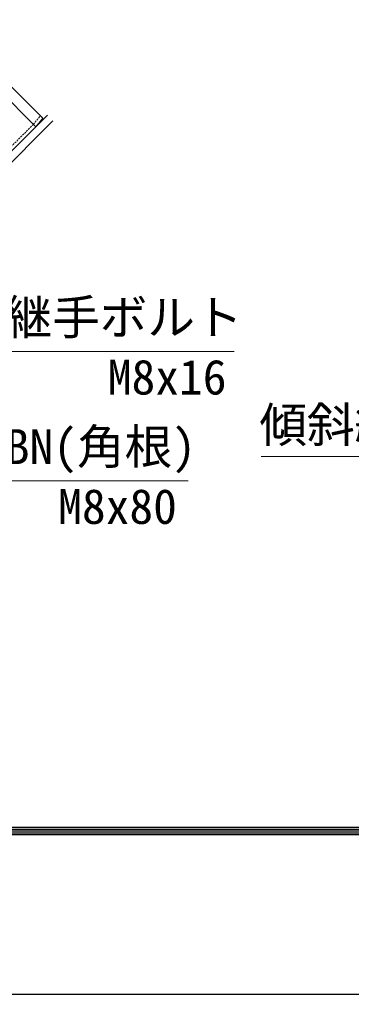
# Model space of a CAD drawing. Units: millimetres, scale not verified. Extents: x -4200 to 4200, y -2970 to 2970.
# Drawn here: x -1108 to -651, y -2970 to -1626 of the extents above; entities that cross this region are included whole.
import ezdxf
from ezdxf.enums import TextEntityAlignment as Align

# ---------------------------------------------------------------- set-up
doc = ezdxf.new("R2010")
doc.units = ezdxf.units.MM
doc.header["$LTSCALE"] = 10
doc.linetypes.add('USER2', pattern=[0.375, 0.25, -0.125])
for name, color, linetype, lineweight in [('0-2_D-STR-TXT', 7, 'Continuous', 13), ('0-5_D-STR3', 3, 'Continuous', 13), ('0-6_D-STR2', 7, 'Continuous', 13), ('0-E_D-TTL', 7, 'Continuous', 25)]:
    doc.layers.add(name, color=color, linetype=linetype, lineweight=lineweight)
doc.styles.add('ＭＳ ゴシック', font='')
doc.styles.get('ＭＳ ゴシック').set_extended_font_data('MS Gothic')

msp = doc.modelspace()

# ---------------------------------------------------------------- linework, layer by layer
at = {"layer": '0-2_D-STR-TXT'}
for p, q in [((-1279.97, -2083.87), (-812.7, -2083.87)), ((-775.27, -2228.4), (-252.21, -2228.4)), ((-1278.31, -2262.18), (-876.04, -2262.18))]:
    msp.add_line(p, q, dxfattribs=at)
at = {"layer": '0-5_D-STR3'}
for p, q in [((-1085.71, -1773.87), (-1187.53, -1672.05)), ((-1076.16, -1762.21), (-1119.65, -1718.72)), ((-1085.71, -1773.87), (-1076.16, -1762.21)), ((-1085.71, -1773.87), (-1315.67, -2003.82))]:
    msp.add_line(p, q, dxfattribs=at)
at = {"layer": '0-5_D-STR3', "linetype": 'USER2'}
for q in [(-1079.57, -1758.8), (-1319.06, -2000.42)]:
    msp.add_line((-1089.27, -1770.65), q, dxfattribs=at)
at = {"layer": '0-6_D-STR2'}
for p, q in [((-1069.89, -1758.05), (-1325.14, -2013.31)), ((-1062.26, -1765.69), (-1317.51, -2020.95))]:
    msp.add_line(p, q, dxfattribs=at)
at = {"layer": '0-E_D-TTL', "color": 2}
msp.add_lwpolyline([(-4200.08, 2970.08), (4199.92, 2970.08), (4199.92, -2969.92), (-4200.08, -2969.92)], close=True, dxfattribs=at)
at = {"layer": '0-E_D-TTL'}
for points in [[(-3930.08, 2750.08), (3929.92, 2750.08), (3929.92, -2749.92), (-3930.08, -2749.92)], [(-3927.58, 2747.58), (3927.42, 2747.58), (3927.42, -2747.42), (-3927.58, -2747.42)], [(-3925.08, 2745.08), (3924.92, 2745.08), (3924.92, -2744.92), (-3925.08, -2744.92)], [(-3922.58, 2742.58), (3922.42, 2742.58), (3922.42, -2742.42), (-3922.58, -2742.42)], [(-3920.08, 2740.08), (3919.92, 2740.08), (3919.92, -2739.92), (-3920.08, -2739.92)]]:
    msp.add_lwpolyline(points, close=True, dxfattribs=at)

# ---------------------------------------------------------------- texts
at = {"layer": '0-2_D-STR-TXT', "style": 'ＭＳ ゴシック'}
for s, p in [('自在継手ボルト', (-1260.15, -2074.97)), ('M8x16', (-986.72, -2157.42)), ('傾斜継手用バンド', (-777.81, -2223.17)), ('継手BN(角根)', (-1258.49, -2253.28)), ('M8x80', (-1055.06, -2335.72))]:
    msp.add_text(s, height=48.09, dxfattribs=at).set_placement(p, align=Align.BOTTOM_LEFT)

doc.saveas('drawing.dxf')
